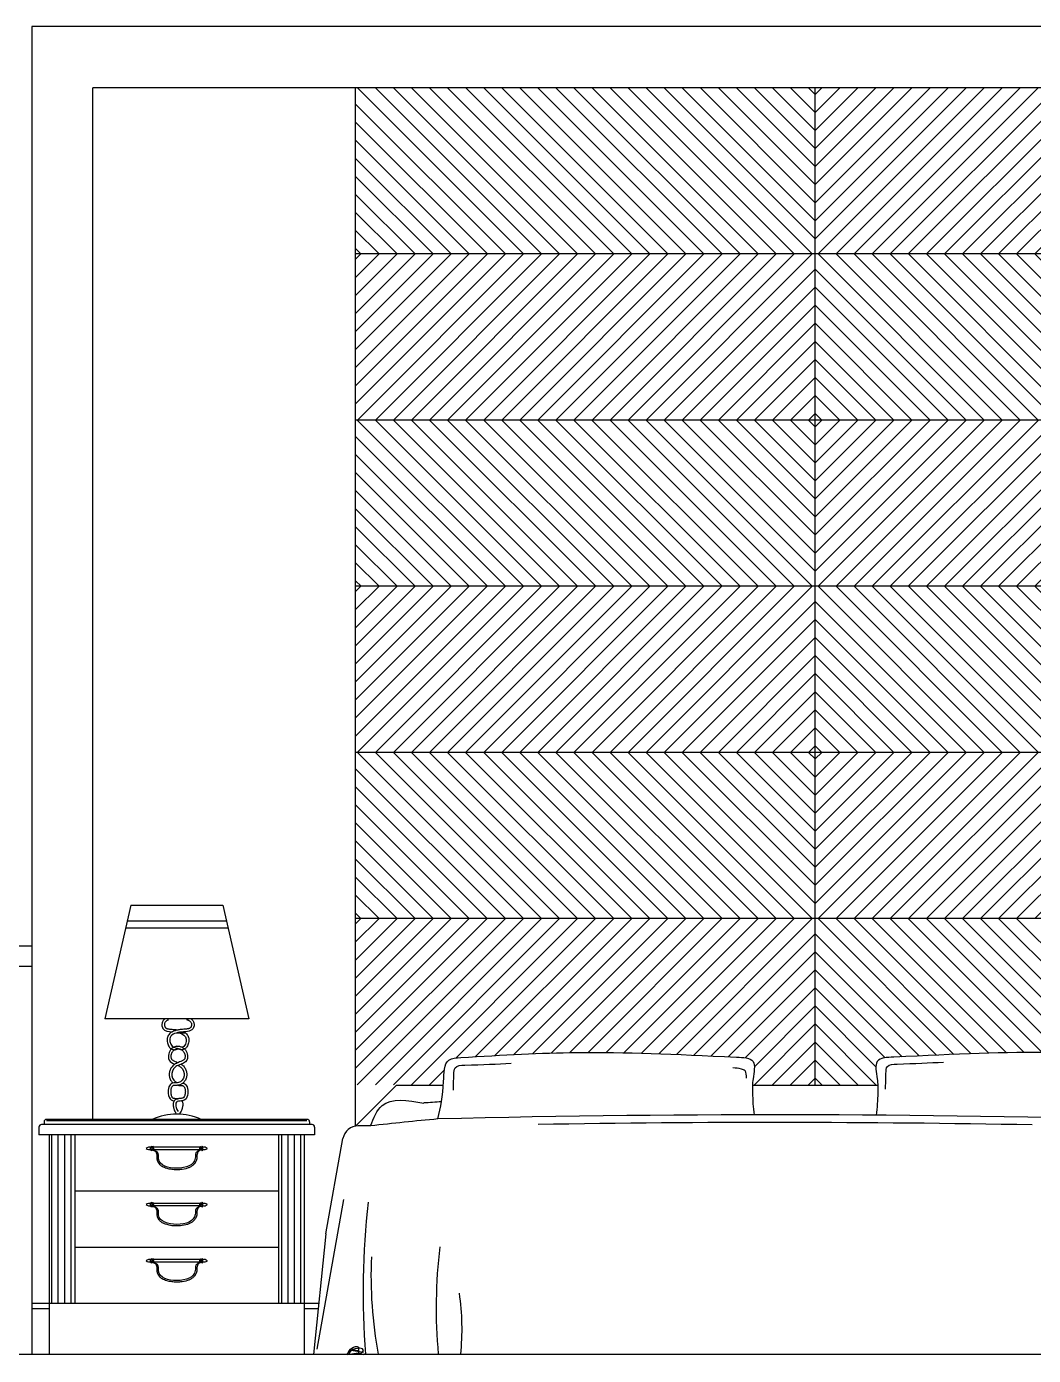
# Model space of a CAD drawing. Header units: inches. Extents: x 8.9 to 51.4, y 11.8 to 36.6.
# Drawn here: x 39.63 to 41.602, y 17.063 to 19.665 of the extents above; entities that cross this region are included whole.
import ezdxf

# ---------------------------------------------------------------- set-up
doc = ezdxf.new("R2010")
doc.units = ezdxf.units.IN
doc.header["$MEASUREMENT"] = 0
for name, color, linetype in [('02', 2, 'Continuous'), ('1', 1, 'Continuous'), ('4', 4, 'Continuous'), ('8', 8, 'Continuous')]:
    doc.layers.add(name, color=color, linetype=linetype)

msp = doc.modelspace()

# ---------------------------------------------------------------- hatches: boundary and pattern name
at = {"layer": '1'}
h = msp.add_hatch(dxfattribs=at)
h.set_pattern_fill('ANSI31', color=256, scale=0.2, style=0)
h.set_pattern_definition([(135, (90.746262, 69.20368), (0.0176776695, 0.0176776695), [])])
h.paths.add_polyline_path([(40.275, 19.5453), (41.175, 19.5453), (41.175, 19.22), (40.275, 19.22)])
h = msp.add_hatch(dxfattribs=at)
h.set_pattern_fill('ANSI31', color=256, scale=0.2, style=0)
h.set_pattern_definition([(45, (-8.396295, 69.20368), (-0.0176776695, 0.0176776695), [])])
h.paths.add_polyline_path([(41.175, 19.5453), (41.175, 19.22), (42.075, 19.22), (42.075, 19.5453)])
h = msp.add_hatch(dxfattribs=at)
h.set_pattern_fill('ANSI31', color=256, scale=0.2, style=0)
h.set_pattern_definition([(225, (90.746262, -30.763686), (0.0176776695, -0.0176776695), [])])
h.paths.add_polyline_path([(40.275, 18.8947), (41.175, 18.8947), (41.175, 19.22), (40.275, 19.22)])
h = msp.add_hatch(dxfattribs=at)
h.set_pattern_fill('ANSI31', color=256, scale=0.2, style=0)
h.set_pattern_definition([(315, (-8.396295, -30.763686), (-0.0176776695, -0.0176776695), [])])
h.paths.add_polyline_path([(41.175, 18.8947), (41.175, 19.22), (42.075, 19.22), (42.075, 18.8947)])
h = msp.add_hatch(dxfattribs=at)
h.set_pattern_fill('ANSI31', color=256, scale=0.2, style=0)
h.set_pattern_definition([(135, (90.746262, 68.553013), (0.0176776695, 0.0176776695), [])])
h.paths.add_polyline_path([(40.275, 18.8947), (41.175, 18.8947), (41.175, 18.5693), (40.275, 18.5693)])
h = msp.add_hatch(dxfattribs=at)
h.set_pattern_fill('ANSI31', color=256, scale=0.2, style=0)
h.set_pattern_definition([(45, (-8.396295, 68.553013), (-0.0176776695, 0.0176776695), [])])
h.paths.add_polyline_path([(41.175, 18.8947), (41.175, 18.5693), (42.075, 18.5693), (42.075, 18.8947)])
h = msp.add_hatch(dxfattribs=at)
h.set_pattern_fill('ANSI31', color=256, scale=0.2, style=0)
h.set_pattern_definition([(225, (90.746262, -31.414352), (0.0176776695, -0.0176776695), [])])
h.paths.add_polyline_path([(40.275, 18.244), (41.175, 18.244), (41.175, 18.5693), (40.275, 18.5693)])
h = msp.add_hatch(dxfattribs=at)
h.set_pattern_fill('ANSI31', color=256, scale=0.2, style=0)
h.set_pattern_definition([(315, (-8.396295, -31.414352), (-0.0176776695, -0.0176776695), [])])
h.paths.add_polyline_path([(41.175, 18.244), (41.175, 18.5693), (42.075, 18.5693), (42.075, 18.244)])
h = msp.add_hatch(dxfattribs=at)
h.set_pattern_fill('ANSI31', color=256, scale=0.2, style=0)
h.set_pattern_definition([(135, (90.746262, 67.902346), (0.0176776695, 0.0176776695), [])])
h.paths.add_polyline_path([(40.275, 18.244), (41.175, 18.244), (41.175, 17.9187), (40.275, 17.9187)])
h = msp.add_hatch(dxfattribs=at)
h.set_pattern_fill('ANSI31', color=256, scale=0.2, style=0)
h.set_pattern_definition([(45, (-8.396295, 67.902346), (-0.0176776695, 0.0176776695), [])])
h.paths.add_polyline_path([(41.175, 18.244), (41.175, 17.9187), (42.075, 17.9187), (42.075, 18.244)])
at = {"layer": '8'}
h = msp.add_hatch(dxfattribs=at)
h.set_pattern_fill('ANSI31', color=256, scale=0.1, angle=45, style=0)
h.set_pattern_definition([(90, (73.280115, 7.30842), (0.0125, 3e-18), [])])
h.paths.add_polyline_path([(39.7247, 17.1653), (39.6747, 17.1653), (39.6747, 17.4953), (39.7247, 17.4953)])
h.paths.add_polyline_path([(40.1747, 17.1653), (40.1247, 17.1653), (40.1247, 17.4953), (40.1747, 17.4953)])

# ---------------------------------------------------------------- linework, layer by layer
at = {"layer": '02'}
for p, q in [((39.8346, 17.9447), (39.7838, 17.7222)), ((39.8346, 17.9447), (40.0147, 17.9447)), ((40.0147, 17.9447), (40.0656, 17.7222)), ((39.8276, 17.914), (40.0217, 17.914)), ((39.8245, 17.9004), (40.0249, 17.9004)), ((40.0656, 17.7222), (39.7838, 17.7222)), ((39.9108, 17.6947), (39.9126, 17.6947)), ((39.924, 17.6947), (39.9407, 17.6947)), ((40.1797, 17.5223), (39.6697, 17.5223)), ((39.9703, 17.4658), (39.8791, 17.4658)), ((39.9702, 17.4708), (39.8792, 17.4708)), ((39.9702, 17.3608), (39.8792, 17.3608)), ((40.2513, 17.3687), (40.1991, 17.0757)), ((39.9703, 17.3558), (39.8791, 17.3558)), ((39.9703, 17.2458), (39.8791, 17.2458)), ((39.9702, 17.2508), (39.8792, 17.2508)), ((39.6405, 17.1553), (39.6747, 17.1553)), ((40.1747, 17.1553), (40.2027, 17.1553)), ((40.2902, 17.0692), (40.2624, 17.0738)), ((40.2587, 17.0653), (40.2807, 17.068))]:
    msp.add_line(p, q, dxfattribs=at)
for centre, radius, start, end in [((39.9247, 17.4189), 0.1167, 65.7073, 114.2927), ((41.0946, -9.5877), 27.107, 88.93164, 90.97735), ((39.871, 17.4613), 0.00955, 69.0492, 130.2371), ((39.871, 17.4758), 0.00955, 229.7629, 290.9508), ((39.9784, 17.4613), 0.00955, 49.7629, 110.9508), ((39.9784, 17.4758), 0.00955, 249.0492, 310.2371), ((39.871, 17.3513), 0.00955, 69.0492, 130.2371), ((39.871, 17.3658), 0.00955, 229.7629, 290.9508), ((39.9784, 17.3513), 0.00955, 49.7629, 110.9508), ((39.9784, 17.3658), 0.00955, 249.0492, 310.2371), ((41.8257, 17.1862), 1.5362, 173.3744, 184.5115), ((41.1634, 17.221), 0.8584, 177.6341, 190.448), ((41.4436, 17.1563), 1.0109, 173.2046, 185.1631), ((39.871, 17.2413), 0.00955, 69.0492, 130.2371), ((39.871, 17.2558), 0.00955, 229.7629, 290.9508), ((39.9784, 17.2413), 0.00955, 49.7629, 110.9508), ((39.9784, 17.2558), 0.00955, 249.0492, 310.2371), ((40.0045, 17.1152), 0.4789, 354.0229, 8.3723)]:
    msp.add_arc(centre, radius, start, end, dxfattribs=at)
for centre in [(39.8747, 17.4685), (39.8747, 17.3585), (39.8747, 17.2485)]:
    msp.add_ellipse(centre, major_axis=(0, 0.0047), ratio=0.287353, dxfattribs=at)
for centre, major_axis, ratio, start_param, end_param in [((39.8767, 17.4684), (-0.00001, 0.00346), 0.499816, 2.572703, 6.805763), ((39.8778, 17.4684), (0, 0.00386), 0.448757, 2.645237, 6.768924), ((39.8767, 17.3584), (-0.00001, 0.00346), 0.499816, 2.572703, 6.805763), ((39.8778, 17.3584), (0, 0.00386), 0.448757, 2.645237, 6.768924), ((39.8778, 17.2484), (0, 0.00386), 0.448757, 2.645237, 6.768924), ((39.8767, 17.2484), (-0.00001, 0.00346), 0.499816, 2.572703, 6.805763)]:
    msp.add_ellipse(centre, major_axis=major_axis, ratio=ratio, start_param=start_param, end_param=end_param, dxfattribs=at)
at = {"layer": '02', "extrusion": (0, 0, -1)}
for centre, major_axis, ratio, start_param, end_param in [((39.9715, 17.4684), (0, 0.00386), 0.448757, 2.645237, 6.768924), ((39.9727, 17.4684), (0.00001, 0.00346), 0.499816, 2.572703, 6.805763), ((39.9715, 17.3584), (0, 0.00386), 0.448757, 2.645237, 6.768924), ((39.9727, 17.3584), (0.00001, 0.00346), 0.499816, 2.572703, 6.805763), ((39.9715, 17.2484), (0, 0.00386), 0.448757, 2.645237, 6.768924), ((39.9727, 17.2484), (0.00001, 0.00346), 0.499816, 2.572703, 6.805763)]:
    msp.add_ellipse(centre, major_axis=major_axis, ratio=ratio, start_param=start_param, end_param=end_param, dxfattribs=at)
for centre in [(39.9746, 17.4685), (39.9746, 17.3585), (39.9746, 17.2485)]:
    msp.add_ellipse(centre, major_axis=(0, 0.0047), ratio=0.287353, dxfattribs=at)
at = {"layer": '02'}
for points, knots in [([(39.9014, 17.7222), (39.8987, 17.7202), (39.8941, 17.7143), (39.8973, 17.6982), (39.9081, 17.6973), (39.9158, 17.6968)], [120.742501, 120.742501, 120.742501, 120.742501, 130.241288, 141.563358, 161.821253, 161.821253, 161.821253, 161.821253]), ([(39.9438, 17.7208), (39.9438, 17.7208), (39.9439, 17.7208), (39.9446, 17.7206), (39.9452, 17.7204), (39.9461, 17.7201), (39.9464, 17.72), (39.947, 17.7198), (39.9473, 17.7197), (39.9482, 17.7192), (39.9488, 17.7189), (39.9502, 17.7179), (39.9509, 17.7173), (39.9522, 17.7159), (39.9527, 17.7151), (39.9532, 17.7141), (39.9533, 17.7138), (39.9535, 17.7132), (39.9535, 17.713), (39.9536, 17.7125), (39.9536, 17.7122), (39.9537, 17.7114), (39.9537, 17.7108), (39.9536, 17.7096), (39.9535, 17.709), (39.9532, 17.7079), (39.953, 17.7074), (39.9527, 17.7066), (39.9525, 17.7064), (39.9522, 17.7059), (39.9521, 17.7056), (39.9517, 17.7052), (39.9516, 17.7051), (39.951, 17.7046), (39.9507, 17.7043), (39.9498, 17.7038), (39.9492, 17.7035), (39.948, 17.7031), (39.9473, 17.7029), (39.9458, 17.7026), (39.9449, 17.7024), (39.9425, 17.7021), (39.9407, 17.702), (39.9369, 17.7017), (39.9349, 17.7015), (39.9317, 17.7012), (39.9306, 17.7011), (39.9273, 17.7006), (39.9251, 17.7002), (39.9207, 17.6989), (39.9185, 17.6982), (39.9151, 17.6964), (39.9138, 17.6956), (39.9113, 17.6936), (39.9101, 17.6924), (39.9083, 17.69), (39.9076, 17.6888), (39.9067, 17.6865), (39.9064, 17.6855), (39.906, 17.6837), (39.906, 17.683), (39.9058, 17.6816), (39.9058, 17.6809), (39.9059, 17.6787), (39.9061, 17.6771), (39.9068, 17.6741), (39.9072, 17.6725), (39.9084, 17.6699), (39.909, 17.6687), (39.9103, 17.6667), (39.911, 17.6659), (39.9124, 17.6645), (39.9132, 17.6639), (39.9148, 17.6628), (39.9157, 17.6624), (39.9172, 17.662), (39.9176, 17.6619), (39.9184, 17.6618), (39.9187, 17.6618), (39.9192, 17.6618), (39.9195, 17.6618), (39.9203, 17.6618), (39.9208, 17.6618), (39.9221, 17.6621), (39.9229, 17.6623), (39.9242, 17.6627), (39.9248, 17.6629), (39.9259, 17.6632), (39.9264, 17.6634), (39.9268, 17.6635), (39.9269, 17.6635), (39.9272, 17.6636), (39.9274, 17.6636), (39.9278, 17.6636), (39.928, 17.6636), (39.9286, 17.6636), (39.929, 17.6636), (39.9302, 17.6634), (39.931, 17.6632), (39.9325, 17.6625), (39.9333, 17.6621), (39.9349, 17.661), (39.9356, 17.6604), (39.9369, 17.6591), (39.9375, 17.6585), (39.9388, 17.6567), (39.9395, 17.6555), (39.9402, 17.6535), (39.9404, 17.6528), (39.9408, 17.6514), (39.9409, 17.6506), (39.941, 17.6489), (39.941, 17.6479), (39.9409, 17.6462), (39.9407, 17.6454), (39.9404, 17.6445), (39.9403, 17.6443), (39.9401, 17.6439), (39.94, 17.6438), (39.9399, 17.6436), (39.9398, 17.6434), (39.9395, 17.643), (39.9393, 17.6428), (39.9385, 17.6421), (39.938, 17.6417), (39.9367, 17.6408), (39.9359, 17.6404), (39.9342, 17.6395), (39.9333, 17.6391), (39.931, 17.6381), (39.9296, 17.6376), (39.9268, 17.6364), (39.9254, 17.6358), (39.9225, 17.6344), (39.921, 17.6336), (39.9191, 17.6321), (39.9186, 17.6317), (39.9176, 17.6309), (39.9171, 17.6304), (39.9157, 17.629), (39.9149, 17.6279), (39.9129, 17.625), (39.9118, 17.6229), (39.9103, 17.6186), (39.9099, 17.6163), (39.9098, 17.6128), (39.9098, 17.6116), (39.9101, 17.6097), (39.9102, 17.6091), (39.9105, 17.6077), (39.9107, 17.607), (39.9114, 17.605), (39.9119, 17.6037), (39.9135, 17.6008), (39.9147, 17.5993), (39.9164, 17.5974), (39.9169, 17.597), (39.9173, 17.5966)], [106.203848, 106.203848, 106.203848, 106.203848, 106.309256, 106.309256, 108.837155, 108.837155, 110.114808, 110.114808, 111.39246, 111.39246, 113.947764, 113.947764, 117.924196, 117.924196, 121.900628, 121.900628, 123.560073, 123.560073, 124.805541, 124.805541, 126.051008, 126.051008, 128.541944, 128.541944, 131.032879, 131.032879, 133.545529, 133.545529, 135.024013, 135.024013, 136.681273, 136.681273, 138.338533, 138.338533, 141.222082, 141.222082, 144.105631, 144.105631, 146.989181, 146.989181, 149.87273, 149.87273, 154.962378, 154.962378, 160.052026, 160.052026, 162.656157, 162.656157, 167.864421, 167.864421, 173.072684, 173.072684, 176.663539, 176.663539, 180.254394, 180.254394, 183.17065, 183.17065, 185.370032, 185.370032, 186.75678, 186.75678, 188.143528, 188.143528, 191.28169, 191.28169, 194.419851, 194.419851, 197.058611, 197.058611, 199.221261, 199.221261, 200.991937, 200.991937, 202.762613, 202.762613, 203.540829, 203.540829, 204.003289, 204.003289, 204.46575, 204.46575, 205.390671, 205.390671, 207.119714, 207.119714, 208.848757, 208.848757, 210.5778, 210.5778, 211.090501, 211.090501, 212.115902, 212.115902, 213.141304, 213.141304, 215.192108, 215.192108, 218.693253, 218.693253, 222.194399, 222.194399, 225.695545, 225.695545, 229.19669, 229.19669, 234.560184, 234.560184, 237.335007, 237.335007, 240.109831, 240.109831, 243.733724, 243.733724, 247.357617, 247.357617, 248.719926, 248.719926, 249.671664, 249.671664, 250.623402, 250.623402, 252.526878, 252.526878, 255.664742, 255.664742, 258.802606, 258.802606, 261.94047, 261.94047, 266.130687, 266.130687, 270.320903, 270.320903, 274.511119, 274.511119, 276.064104, 276.064104, 277.617089, 277.617089, 280.723059, 280.723059, 285.922804, 285.922804, 291.122548, 291.122548, 293.669866, 293.669866, 295.183731, 295.183731, 296.697597, 296.697597, 299.725328, 299.725328, 303.929283, 303.929283, 305.254655, 305.254655, 305.254655, 305.254655]), ([(39.9528, 17.7222), (39.9554, 17.7202), (39.96, 17.7143), (39.9563, 17.6954), (39.9314, 17.6988), (39.9053, 17.6884), (39.9153, 17.6633), (39.9285, 17.6706), (39.94, 17.665), (39.9464, 17.654), (39.9463, 17.6378), (39.9315, 17.6334), (39.9182, 17.6267), (39.9112, 17.6106), (39.9208, 17.5985), (39.9268, 17.5973), (39.9271, 17.5972)], [114.621033, 114.621033, 114.621033, 114.621033, 124.12004, 135.44211, 162.810921, 185.967208, 203.984139, 211.098678, 225.556746, 236.765717, 249.050556, 267.657282, 275.909022, 294.238731, 311.372704, 312.363402, 312.363402, 312.363402, 312.363402]), ([(39.9078, 17.7201), (39.9077, 17.72), (39.9075, 17.72), (39.9071, 17.7198), (39.9068, 17.7197), (39.9059, 17.7192), (39.9054, 17.7189), (39.904, 17.7179), (39.9032, 17.7173), (39.902, 17.7159), (39.9015, 17.7151), (39.901, 17.7141), (39.9009, 17.7138), (39.9007, 17.7132), (39.9006, 17.713), (39.9005, 17.7125), (39.9005, 17.7122), (39.9004, 17.7114), (39.9004, 17.7108), (39.9005, 17.7096), (39.9007, 17.709), (39.901, 17.7079), (39.9011, 17.7074), (39.9015, 17.7066), (39.9016, 17.7064), (39.9019, 17.7059), (39.9021, 17.7056), (39.9024, 17.7052), (39.9026, 17.7051), (39.9031, 17.7046), (39.9035, 17.7043), (39.9044, 17.7038), (39.9049, 17.7035), (39.9062, 17.7031), (39.9068, 17.7029), (39.9084, 17.7026), (39.9092, 17.7024), (39.9117, 17.7021), (39.9135, 17.702), (39.9173, 17.7017), (39.9193, 17.7015), (39.9224, 17.7012), (39.9235, 17.7011), (39.9255, 17.7008), (39.9263, 17.7007), (39.9271, 17.7005)], [109.595734, 109.595734, 109.595734, 109.595734, 110.114808, 110.114808, 111.39246, 111.39246, 113.947765, 113.947765, 117.924196, 117.924196, 121.900628, 121.900628, 123.560075, 123.560075, 124.805542, 124.805542, 126.05101, 126.05101, 128.541946, 128.541946, 131.032881, 131.032881, 133.545527, 133.545527, 135.024012, 135.024012, 136.681272, 136.681272, 138.338532, 138.338532, 141.222081, 141.222081, 144.10563, 144.10563, 146.989179, 146.989179, 149.872728, 149.872728, 154.962376, 154.962376, 160.052023, 160.052023, 162.656156, 162.656156, 164.564552, 164.564552, 164.564552, 164.564552]), ([(39.9301, 17.6947), (39.9368, 17.6928), (39.9478, 17.6856), (39.9389, 17.6633), (39.9257, 17.6706), (39.9142, 17.665), (39.9077, 17.654), (39.9079, 17.6395), (39.9164, 17.6355), (39.9211, 17.6336)], [174.175905, 174.175905, 174.175905, 174.175905, 192.088456, 210.105387, 217.219926, 231.677994, 242.886965, 255.171804, 269.338797, 269.338797, 269.338797, 269.338797]), ([(39.9408, 17.6953), (39.9411, 17.695), (39.9414, 17.6948), (39.9429, 17.6936), (39.9441, 17.6924), (39.9458, 17.69), (39.9465, 17.6888), (39.9475, 17.6865), (39.9478, 17.6855), (39.9481, 17.6837), (39.9482, 17.683), (39.9483, 17.6816), (39.9483, 17.6809), (39.9483, 17.6787), (39.9481, 17.6771), (39.9474, 17.6741), (39.9469, 17.6725), (39.9458, 17.6699), (39.9452, 17.6687), (39.9438, 17.6667), (39.9432, 17.6659), (39.9417, 17.6645), (39.941, 17.6639), (39.9393, 17.6628), (39.9384, 17.6624), (39.937, 17.662), (39.9365, 17.6619), (39.9358, 17.6618), (39.9355, 17.6618), (39.9349, 17.6618), (39.9347, 17.6618), (39.9339, 17.6618), (39.9334, 17.6618), (39.932, 17.6621), (39.9313, 17.6623), (39.9299, 17.6627), (39.9293, 17.6629), (39.9283, 17.6632), (39.9278, 17.6634), (39.9273, 17.6635), (39.9272, 17.6635), (39.9269, 17.6636), (39.9267, 17.6636), (39.9264, 17.6636), (39.9262, 17.6636), (39.9256, 17.6636), (39.9251, 17.6636), (39.924, 17.6634), (39.9232, 17.6632), (39.9216, 17.6625), (39.9208, 17.6621), (39.9193, 17.661), (39.9185, 17.6604), (39.9172, 17.6591), (39.9166, 17.6585), (39.9153, 17.6567), (39.9147, 17.6555), (39.914, 17.6535), (39.9137, 17.6528), (39.9134, 17.6514), (39.9133, 17.6506), (39.9131, 17.6489), (39.9131, 17.6479), (39.9133, 17.6462), (39.9135, 17.6454), (39.9138, 17.6445), (39.9139, 17.6443), (39.9141, 17.6439), (39.9141, 17.6438), (39.9143, 17.6436), (39.9144, 17.6434), (39.9147, 17.643), (39.9149, 17.6428), (39.9156, 17.6421), (39.9162, 17.6417), (39.9175, 17.6408), (39.9182, 17.6404), (39.9199, 17.6395), (39.9209, 17.6391), (39.9231, 17.6381), (39.9245, 17.6376), (39.9263, 17.6369), (39.9267, 17.6367), (39.9271, 17.6365)], [175.822221, 175.822221, 175.822221, 175.822221, 176.66354, 176.66354, 180.254395, 180.254395, 183.17065, 183.17065, 185.37003, 185.37003, 186.756777, 186.756777, 188.143524, 188.143524, 191.281685, 191.281685, 194.419846, 194.419846, 197.058607, 197.058607, 199.221257, 199.221257, 200.991934, 200.991934, 202.762611, 202.762611, 203.540826, 203.540826, 204.003283, 204.003283, 204.46574, 204.46574, 205.390653, 205.390653, 207.119692, 207.119692, 208.84873, 208.84873, 210.577769, 210.577769, 211.090488, 211.090488, 212.115926, 212.115926, 213.141364, 213.141364, 215.192241, 215.192241, 218.693412, 218.693412, 222.194582, 222.194582, 225.695753, 225.695753, 229.196924, 229.196924, 234.560419, 234.560419, 237.335343, 237.335343, 240.110267, 240.110267, 243.734087, 243.734087, 247.357908, 247.357908, 248.720479, 248.720479, 249.672178, 249.672178, 250.623878, 250.623878, 252.527277, 252.527277, 255.665235, 255.665235, 258.803192, 258.803192, 261.94115, 261.94115, 266.13093, 266.13093, 267.262592, 267.262592, 267.262592, 267.262592]), ([(39.9271, 17.6311), (39.9291, 17.6301), (39.9362, 17.6261), (39.9429, 17.6106), (39.9304, 17.5947), (39.9159, 17.5986), (39.9075, 17.5882), (39.9074, 17.5763), (39.9108, 17.5633), (39.9174, 17.562), (39.9197, 17.5617)], [275.432758, 275.432758, 275.432758, 275.432758, 282.03027, 300.359979, 317.493952, 329.894392, 339.235888, 352.440217, 366.330787, 372.56457, 372.56457, 372.56457, 372.56457]), ([(39.933, 17.6336), (39.9335, 17.6332), (39.934, 17.6329), (39.9351, 17.6321), (39.9356, 17.6317), (39.9366, 17.6309), (39.9371, 17.6304), (39.9384, 17.629), (39.9393, 17.6279), (39.9413, 17.625), (39.9423, 17.6229), (39.9438, 17.6186), (39.9443, 17.6163), (39.9444, 17.6128), (39.9443, 17.6116), (39.9441, 17.6098), (39.944, 17.6091), (39.9437, 17.6077), (39.9435, 17.607), (39.9428, 17.605), (39.9422, 17.6037), (39.9406, 17.6008), (39.9395, 17.5993), (39.9368, 17.5965), (39.9353, 17.5952), (39.9329, 17.5939), (39.9323, 17.5936), (39.9309, 17.5931), (39.9302, 17.5928), (39.9291, 17.5925), (39.9287, 17.5924), (39.9281, 17.5923), (39.9277, 17.5922), (39.9267, 17.5921), (39.9261, 17.5921), (39.9244, 17.592), (39.9234, 17.592), (39.9216, 17.592), (39.9208, 17.592), (39.9194, 17.5919), (39.9188, 17.5918), (39.9182, 17.5917), (39.918, 17.5916), (39.9178, 17.5915), (39.9177, 17.5915), (39.9175, 17.5914), (39.9173, 17.5913), (39.917, 17.5911), (39.9168, 17.5909), (39.916, 17.5903), (39.9155, 17.5897), (39.9146, 17.5884), (39.9141, 17.5877), (39.9135, 17.5862), (39.9133, 17.5854), (39.9129, 17.5838), (39.9128, 17.583), (39.9127, 17.5812), (39.9127, 17.5803), (39.9128, 17.5788), (39.9129, 17.5782), (39.913, 17.577), (39.9131, 17.5764), (39.9133, 17.5751), (39.9134, 17.5745), (39.9137, 17.5729), (39.914, 17.5719), (39.9146, 17.5702), (39.9149, 17.5695), (39.9155, 17.5686), (39.9157, 17.5683), (39.916, 17.568), (39.9161, 17.5679), (39.9163, 17.5677), (39.9164, 17.5677), (39.9165, 17.5676), (39.9166, 17.5675), (39.9169, 17.5674), (39.9173, 17.5672), (39.918, 17.567), (39.9185, 17.5669), (39.9196, 17.5667), (39.9203, 17.5667), (39.9216, 17.5665), (39.9224, 17.5665), (39.9239, 17.5663), (39.9247, 17.5662), (39.9261, 17.566), (39.9266, 17.5659), (39.9271, 17.5658)], [273.018356, 273.018356, 273.018356, 273.018356, 274.510489, 274.510489, 276.063181, 276.063181, 277.615873, 277.615873, 280.721257, 280.721257, 285.921053, 285.921053, 291.120849, 291.120849, 293.667498, 293.667498, 295.181592, 295.181592, 296.695687, 296.695687, 299.723875, 299.723875, 303.927971, 303.927971, 308.132068, 308.132068, 309.640977, 309.640977, 311.237915, 311.237915, 311.987526, 311.987526, 312.737138, 312.737138, 314.236361, 314.236361, 316.851827, 316.851827, 319.467293, 319.467293, 322.082759, 322.082759, 323.287723, 323.287723, 324.154038, 324.154038, 325.020352, 325.020352, 326.752981, 326.752981, 330.113971, 330.113971, 333.474961, 333.474961, 336.835951, 336.835951, 340.19694, 340.19694, 343.55793, 343.55793, 345.364232, 345.364232, 347.337463, 347.337463, 349.310694, 349.310694, 352.608363, 352.608363, 355.906032, 355.906032, 358.103707, 358.103707, 359.463684, 359.463684, 360.29394, 360.29394, 361.124196, 361.124196, 363.114013, 363.114013, 365.103831, 365.103831, 367.093648, 367.093648, 369.083465, 369.083465, 371.073282, 371.073282, 372.234378, 372.234378, 372.234378, 372.234378]), ([(39.9271, 17.5922), (39.9276, 17.5921), (39.9282, 17.5921), (39.9298, 17.592), (39.9308, 17.592), (39.9326, 17.592), (39.9334, 17.592), (39.9348, 17.5919), (39.9353, 17.5918), (39.936, 17.5917), (39.9361, 17.5916), (39.9364, 17.5915), (39.9365, 17.5915), (39.9367, 17.5914), (39.9368, 17.5913), (39.9371, 17.5911), (39.9374, 17.591), (39.9381, 17.5903), (39.9386, 17.5898), (39.9396, 17.5885), (39.94, 17.5877), (39.9406, 17.5862), (39.9409, 17.5855), (39.9412, 17.5839), (39.9413, 17.5831), (39.9415, 17.5814), (39.9415, 17.5804), (39.9414, 17.5789), (39.9413, 17.5783), (39.9412, 17.5771), (39.9411, 17.5764), (39.9409, 17.5751), (39.9408, 17.5745), (39.9404, 17.5728), (39.9402, 17.5719), (39.9396, 17.5702), (39.9392, 17.5695), (39.9387, 17.5686), (39.9385, 17.5683), (39.9381, 17.568), (39.938, 17.5679), (39.9378, 17.5677), (39.9378, 17.5677), (39.9376, 17.5676), (39.9376, 17.5675), (39.9372, 17.5674), (39.9369, 17.5673), (39.9362, 17.567), (39.9357, 17.5669), (39.9346, 17.5667), (39.934, 17.5667), (39.9327, 17.5665), (39.9319, 17.5665), (39.9304, 17.5663), (39.9296, 17.5662), (39.9279, 17.566), (39.9271, 17.5659), (39.9253, 17.5654), (39.9244, 17.5651), (39.9229, 17.5644), (39.9223, 17.5641), (39.9213, 17.5634), (39.9209, 17.563), (39.9202, 17.5623), (39.9199, 17.562), (39.9194, 17.5612), (39.9191, 17.5608), (39.9185, 17.5597), (39.9183, 17.5589), (39.9179, 17.5575), (39.9177, 17.5568), (39.9176, 17.5553), (39.9176, 17.5547), (39.9176, 17.5526), (39.9178, 17.5513), (39.9182, 17.5493), (39.9183, 17.5486), (39.9187, 17.5472), (39.9189, 17.5466), (39.9193, 17.5453), (39.9195, 17.5447), (39.9202, 17.5428), (39.9208, 17.5416), (39.922, 17.5395), (39.9227, 17.5385), (39.9234, 17.5375)], [312.96731, 312.96731, 312.96731, 312.96731, 314.244048, 314.244048, 316.859404, 316.859404, 319.47476, 319.47476, 322.090115, 322.090115, 323.299435, 323.299435, 324.142567, 324.142567, 324.9857, 324.9857, 326.671964, 326.671964, 330.016991, 330.016991, 333.362018, 333.362018, 336.707046, 336.707046, 340.052073, 340.052073, 343.3971, 343.3971, 345.302768, 345.302768, 347.338494, 347.338494, 349.37422, 349.37422, 352.659805, 352.659805, 355.945391, 355.945391, 358.137644, 358.137644, 359.430974, 359.430974, 360.240761, 360.240761, 361.050549, 361.050549, 363.024365, 363.024365, 364.998182, 364.998182, 366.971998, 366.971998, 368.945815, 368.945815, 370.919631, 370.919631, 372.893448, 372.893448, 374.867264, 374.867264, 376.139596, 376.139596, 376.954778, 376.954778, 377.716982, 377.716982, 378.479186, 378.479186, 379.895926, 379.895926, 381.312665, 381.312665, 382.729404, 382.729404, 385.528548, 385.528548, 387.162428, 387.162428, 388.690273, 388.690273, 390.218117, 390.218117, 393.273806, 393.273806, 395.989199, 395.989199, 395.989199, 395.989199]), ([(39.9368, 17.5966), (39.9374, 17.5965), (39.9408, 17.5954), (39.9466, 17.5882), (39.9468, 17.5763), (39.9434, 17.5632), (39.9329, 17.5613), (39.9215, 17.5611), (39.9228, 17.549), (39.9255, 17.5431), (39.9271, 17.541)], [322.011843, 322.011843, 322.011843, 322.011843, 323.773144, 333.11464, 346.318969, 360.209539, 366.781568, 377.338024, 387.713462, 395.592473, 395.592473, 395.592473, 395.592473]), ([(39.9344, 17.5617), (39.9345, 17.5617), (39.9345, 17.5617), (39.9347, 17.5614), (39.9349, 17.561), (39.9355, 17.56), (39.9358, 17.5593), (39.9362, 17.5578), (39.9364, 17.5571), (39.9365, 17.5558), (39.9366, 17.5551), (39.9366, 17.5531), (39.9364, 17.5518), (39.936, 17.5496), (39.9358, 17.5487), (39.9354, 17.5472), (39.9353, 17.5467), (39.935, 17.5456), (39.9348, 17.5451), (39.9342, 17.5435), (39.9338, 17.5425), (39.9325, 17.5401), (39.9317, 17.5387), (39.9301, 17.5368), (39.9296, 17.5362), (39.929, 17.5356)], [377.650713, 377.650713, 377.650713, 377.650713, 377.671372, 377.671372, 378.287433, 378.287433, 379.6663, 379.6663, 381.045166, 381.045166, 382.424032, 382.424032, 385.138632, 385.138632, 387.289308, 387.289308, 388.563891, 388.563891, 389.838473, 389.838473, 392.387639, 392.387639, 396.076631, 396.076631, 397.979992, 397.979992, 397.979992, 397.979992]), ([(39.9706, 17.4651), (39.9703, 17.4649), (39.9699, 17.4647), (39.9687, 17.4642), (39.9684, 17.4635), (39.9672, 17.4625), (39.9672, 17.462), (39.9662, 17.4613), (39.9658, 17.4606), (39.9653, 17.4591), (39.9652, 17.4589), (39.9649, 17.4588), (39.9647, 17.458), (39.9646, 17.4575), (39.9645, 17.4572), (39.9643, 17.4561), (39.9642, 17.4553), (39.9641, 17.4534), (39.9641, 17.4524), (39.9641, 17.4507), (39.964, 17.4502), (39.9639, 17.4491), (39.9639, 17.4486), (39.9638, 17.4477), (39.9637, 17.4473), (39.9634, 17.4459), (39.9631, 17.4451), (39.9621, 17.4424), (39.9611, 17.4407), (39.9588, 17.4377), (39.9575, 17.4364), (39.9545, 17.434), (39.9528, 17.433), (39.9493, 17.4312), (39.9474, 17.4304), (39.9412, 17.4284), (39.9366, 17.4275), (39.9291, 17.4268), (39.9263, 17.4267), (39.9207, 17.4268), (39.9179, 17.4269), (39.9117, 17.4277), (39.9083, 17.4283), (39.9019, 17.4302), (39.8989, 17.4314), (39.8946, 17.4341), (39.893, 17.4353), (39.8902, 17.4381), (39.889, 17.4396), (39.8872, 17.4432), (39.8866, 17.4451), (39.8863, 17.4477), (39.8862, 17.4482), (39.8862, 17.4492), (39.8862, 17.4497), (39.8861, 17.4512), (39.8862, 17.4521), (39.8862, 17.4539), (39.8861, 17.4547), (39.8864, 17.4558), (39.8863, 17.4562), (39.8862, 17.4568), (39.8862, 17.457), (39.8861, 17.4572), (39.886, 17.4573), (39.8858, 17.4578), (39.8859, 17.4581), (39.8853, 17.4588), (39.8851, 17.4591), (39.8848, 17.4603), (39.8842, 17.4612), (39.8822, 17.4627), (39.8808, 17.4639), (39.8793, 17.4646), (39.8789, 17.4647), (39.8785, 17.4649)], [0, 0, 0, 0, 1.151224, 1.151224, 3.453671, 3.453671, 5.998117, 5.998117, 8.542563, 8.542563, 9.985548, 9.985548, 11.428532, 11.428532, 12.871517, 12.871517, 15.757436, 15.757436, 18.643355, 18.643355, 20.146326, 20.146326, 21.335255, 21.335255, 22.524183, 22.524183, 24.90204, 24.90204, 30.047196, 30.047196, 35.192351, 35.192351, 40.337506, 40.337506, 45.482662, 45.482662, 56.451045, 56.451045, 62.775339, 62.775339, 69.099632, 69.099632, 77.210466, 77.210466, 85.3213, 85.3213, 90.618261, 90.618261, 95.915222, 95.915222, 101.212183, 101.212183, 102.515526, 102.515526, 103.818868, 103.818868, 106.517278, 106.517278, 109.215688, 109.215688, 111.147732, 111.147732, 112.022625, 112.022625, 112.897518, 112.897518, 115.015374, 115.015374, 117.133229, 117.133229, 119.251085, 119.251085, 122.838921, 122.838921, 123.885454, 123.885454, 123.885454, 123.885454]), ([(39.9706, 17.3551), (39.9703, 17.3549), (39.9699, 17.3547), (39.9687, 17.3542), (39.9684, 17.3535), (39.9672, 17.3525), (39.9672, 17.352), (39.9662, 17.3513), (39.9658, 17.3506), (39.9653, 17.3491), (39.9652, 17.3489), (39.9649, 17.3488), (39.9647, 17.348), (39.9646, 17.3475), (39.9645, 17.3472), (39.9643, 17.3461), (39.9642, 17.3453), (39.9641, 17.3434), (39.9641, 17.3424), (39.9641, 17.3407), (39.964, 17.3402), (39.9639, 17.3391), (39.9639, 17.3386), (39.9638, 17.3377), (39.9637, 17.3373), (39.9634, 17.3359), (39.9631, 17.3351), (39.9621, 17.3324), (39.9611, 17.3307), (39.9588, 17.3277), (39.9575, 17.3264), (39.9545, 17.324), (39.9528, 17.323), (39.9493, 17.3212), (39.9474, 17.3204), (39.9412, 17.3184), (39.9366, 17.3175), (39.9291, 17.3168), (39.9263, 17.3167), (39.9207, 17.3168), (39.9179, 17.3169), (39.9117, 17.3177), (39.9083, 17.3183), (39.9019, 17.3202), (39.8989, 17.3214), (39.8946, 17.3241), (39.893, 17.3253), (39.8902, 17.3281), (39.889, 17.3296), (39.8872, 17.3332), (39.8866, 17.3351), (39.8863, 17.3377), (39.8862, 17.3382), (39.8862, 17.3392), (39.8862, 17.3397), (39.8861, 17.3412), (39.8862, 17.3421), (39.8862, 17.3439), (39.8861, 17.3447), (39.8864, 17.3458), (39.8863, 17.3462), (39.8862, 17.3468), (39.8862, 17.347), (39.8861, 17.3472), (39.886, 17.3473), (39.8858, 17.3478), (39.8859, 17.3481), (39.8853, 17.3488), (39.8851, 17.3491), (39.8848, 17.3503), (39.8842, 17.3512), (39.8822, 17.3527), (39.8808, 17.3539), (39.8793, 17.3546), (39.8789, 17.3547), (39.8785, 17.3549)], [0, 0, 0, 0, 1.151224, 1.151224, 3.453671, 3.453671, 5.998117, 5.998117, 8.542563, 8.542563, 9.985548, 9.985548, 11.428532, 11.428532, 12.871517, 12.871517, 15.757436, 15.757436, 18.643355, 18.643355, 20.146326, 20.146326, 21.335255, 21.335255, 22.524183, 22.524183, 24.90204, 24.90204, 30.047196, 30.047196, 35.192351, 35.192351, 40.337506, 40.337506, 45.482662, 45.482662, 56.451045, 56.451045, 62.775339, 62.775339, 69.099632, 69.099632, 77.210466, 77.210466, 85.3213, 85.3213, 90.618261, 90.618261, 95.915222, 95.915222, 101.212183, 101.212183, 102.515526, 102.515526, 103.818868, 103.818868, 106.517278, 106.517278, 109.215688, 109.215688, 111.147732, 111.147732, 112.022625, 112.022625, 112.897518, 112.897518, 115.015374, 115.015374, 117.133229, 117.133229, 119.251085, 119.251085, 122.838921, 122.838921, 123.885454, 123.885454, 123.885454, 123.885454]), ([(39.9706, 17.2451), (39.9703, 17.2449), (39.9699, 17.2447), (39.9687, 17.2442), (39.9684, 17.2435), (39.9672, 17.2425), (39.9672, 17.242), (39.9662, 17.2413), (39.9658, 17.2406), (39.9653, 17.2391), (39.9652, 17.2389), (39.9649, 17.2388), (39.9647, 17.238), (39.9646, 17.2375), (39.9645, 17.2372), (39.9643, 17.2361), (39.9642, 17.2353), (39.9641, 17.2334), (39.9641, 17.2324), (39.9641, 17.2307), (39.964, 17.2302), (39.9639, 17.2291), (39.9639, 17.2286), (39.9638, 17.2277), (39.9637, 17.2273), (39.9634, 17.2259), (39.9631, 17.2251), (39.9621, 17.2224), (39.9611, 17.2207), (39.9588, 17.2177), (39.9575, 17.2164), (39.9545, 17.214), (39.9528, 17.213), (39.9493, 17.2112), (39.9474, 17.2104), (39.9412, 17.2084), (39.9366, 17.2075), (39.9291, 17.2068), (39.9263, 17.2067), (39.9207, 17.2068), (39.9179, 17.2069), (39.9117, 17.2077), (39.9083, 17.2083), (39.9019, 17.2102), (39.8989, 17.2114), (39.8946, 17.2141), (39.893, 17.2153), (39.8902, 17.2181), (39.889, 17.2196), (39.8872, 17.2232), (39.8866, 17.2251), (39.8863, 17.2277), (39.8862, 17.2282), (39.8862, 17.2292), (39.8862, 17.2297), (39.8861, 17.2312), (39.8862, 17.2321), (39.8862, 17.2339), (39.8861, 17.2347), (39.8864, 17.2358), (39.8863, 17.2362), (39.8862, 17.2368), (39.8862, 17.237), (39.8861, 17.2372), (39.886, 17.2373), (39.8858, 17.2378), (39.8859, 17.2381), (39.8853, 17.2388), (39.8851, 17.2391), (39.8848, 17.2403), (39.8842, 17.2412), (39.8822, 17.2427), (39.8808, 17.2439), (39.8793, 17.2446), (39.8789, 17.2447), (39.8785, 17.2449)], [0, 0, 0, 0, 1.151224, 1.151224, 3.453671, 3.453671, 5.998117, 5.998117, 8.542563, 8.542563, 9.985548, 9.985548, 11.428532, 11.428532, 12.871517, 12.871517, 15.757436, 15.757436, 18.643355, 18.643355, 20.146326, 20.146326, 21.335255, 21.335255, 22.524183, 22.524183, 24.90204, 24.90204, 30.047196, 30.047196, 35.192351, 35.192351, 40.337506, 40.337506, 45.482662, 45.482662, 56.451045, 56.451045, 62.775339, 62.775339, 69.099632, 69.099632, 77.210466, 77.210466, 85.3213, 85.3213, 90.618261, 90.618261, 95.915222, 95.915222, 101.212183, 101.212183, 102.515526, 102.515526, 103.818868, 103.818868, 106.517278, 106.517278, 109.215688, 109.215688, 111.147732, 111.147732, 112.022625, 112.022625, 112.897518, 112.897518, 115.015374, 115.015374, 117.133229, 117.133229, 119.251085, 119.251085, 122.838921, 122.838921, 123.885454, 123.885454, 123.885454, 123.885454]), ([(40.2587, 17.0653), (40.262, 17.0723), (40.266, 17.0786), (40.2838, 17.0839), (40.2762, 17.06), (40.304, 17.0789), (40.2663, 17.0783), (40.2626, 17.067), (40.2621, 17.0653)], [0, 0, 0, 0, 10.630146, 23.783092, 33.783092, 57.320297, 83.62619, 88.745069, 88.745069, 88.745069, 88.745069]), ([(40.2587, 17.0653), (40.2601, 17.0678), (40.2643, 17.0751), (40.2731, 17.0741), (40.2791, 17.0731)], [0, 0, 0, 0, 7.909202, 23.879103, 23.879103, 23.879103, 23.879103])]:
    msp.add_open_spline(points, degree=3, knots=knots, dxfattribs=at)
for points in [[(40.4664, 17.5824), (40.4673, 17.6133), (40.4699, 17.6265), (40.4889, 17.6315), (40.5798, 17.6353)], [(41.0402, 17.6063), (41.0376, 17.6204), (41.0305, 17.6239), (41.014, 17.6262)], [(41.3128, 17.5847), (41.3137, 17.6155), (41.3164, 17.6288), (41.3353, 17.6338), (41.4263, 17.6376)], [(39.9706, 17.4655), (39.9623, 17.4596), (39.9609, 17.4493), (39.9249, 17.4297), (39.8892, 17.4482), (39.8884, 17.4583), (39.8787, 17.4652)], [(39.9706, 17.3555), (39.9623, 17.3496), (39.9609, 17.3393), (39.9249, 17.3197), (39.8892, 17.3382), (39.8884, 17.3483), (39.8787, 17.3552)], [(39.9706, 17.2455), (39.9623, 17.2396), (39.9609, 17.2293), (39.9249, 17.2097), (39.8892, 17.2282), (39.8884, 17.2383), (39.8787, 17.2452)]]:
    msp.add_spline(points, degree=3, dxfattribs=at)
msp.add_open_spline([(40.2901, 17.0653), (40.2918, 17.066), (40.2936, 17.0667), (40.2953, 17.0674)], degree=3, dxfattribs=at)
at = {"layer": '1'}
for p, q in [((42.6405, 19.6653), (39.6405, 19.6653)), ((39.6405, 19.6653), (39.6405, 17.0653)), ((42.5205, 19.5453), (39.7605, 19.5453)), ((39.7605, 17.5253), (39.7605, 19.5453)), ((40.275, 17.5124), (40.275, 19.5453)), ((41.175, 17.5924), (41.175, 19.5453)), ((42.075, 19.22), (40.275, 19.22)), ((42.075, 18.8947), (40.275, 18.8947)), ((42.075, 18.5693), (40.275, 18.5693)), ((42.075, 18.244), (40.275, 18.244)), ((42.075, 17.9187), (40.275, 17.9187)), ((40.3208, 17.9187), (40.275, 17.8729)), ((40.3561, 17.9187), (40.275, 17.8375)), ((40.3915, 17.9187), (40.275, 17.8022)), ((40.4268, 17.9187), (40.275, 17.7668)), ((40.4622, 17.9187), (40.275, 17.7314)), ((40.4976, 17.9187), (40.275, 17.6961)), ((40.5329, 17.9187), (40.275, 17.6607)), ((40.5683, 17.9187), (40.275, 17.6254)), ((40.2854, 17.9187), (40.275, 17.9082)), ((40.6036, 17.9187), (40.2783, 17.5933)), ((40.639, 17.9187), (40.3136, 17.5933)), ((40.6743, 17.9187), (40.349, 17.5933)), ((40.7097, 17.9187), (40.3844, 17.5933)), ((40.745, 17.9187), (40.4721, 17.6457)), ((40.7804, 17.9187), (40.51, 17.6483)), ((40.8158, 17.9187), (40.5476, 17.6505)), ((40.8511, 17.9187), (40.5849, 17.6524)), ((40.8865, 17.9187), (40.6219, 17.6541)), ((40.9218, 17.9187), (40.6585, 17.6554)), ((40.9572, 17.9187), (40.6947, 17.6562)), ((40.9925, 17.9187), (40.7304, 17.6566)), ((41.0279, 17.9187), (40.7657, 17.6564)), ((41.0632, 17.9187), (40.8005, 17.6559)), ((41.0986, 17.9187), (40.8349, 17.655)), ((41.134, 17.9187), (40.8691, 17.6538)), ((41.1693, 17.9187), (40.9032, 17.6525)), ((41.1807, 17.9187), (41.4468, 17.6525)), ((41.216, 17.9187), (41.4808, 17.6538)), ((41.2514, 17.9187), (41.5151, 17.655)), ((41.2867, 17.9187), (41.5495, 17.6559)), ((41.3221, 17.9187), (41.5843, 17.6564)), ((41.3574, 17.9187), (41.6195, 17.6566)), ((41.3928, 17.9187), (41.6552, 17.6562)), ((41.4281, 17.9187), (41.6914, 17.6554)), ((41.4635, 17.9187), (41.7281, 17.6541)), ((41.4989, 17.9187), (41.7651, 17.6524)), ((41.5342, 17.9187), (41.8024, 17.6505)), ((41.5696, 17.9187), (41.84, 17.6483)), ((41.175, 17.889), (40.9371, 17.6511)), ((41.175, 17.889), (41.4129, 17.6511)), ((38.4405, 17.8653), (39.6405, 17.8653)), ((41.175, 17.8536), (40.971, 17.6496)), ((41.175, 17.8536), (41.379, 17.6496)), ((38.4405, 17.8253), (39.6405, 17.8253)), ((41.175, 17.8183), (41.0048, 17.6481)), ((41.175, 17.8183), (41.3451, 17.6481)), ((41.175, 17.7829), (41.0381, 17.6461)), ((41.175, 17.7829), (41.3118, 17.6461)), ((41.175, 17.7476), (41.056, 17.6286)), ((41.175, 17.7476), (41.294, 17.6286)), ((41.175, 17.7122), (41.0561, 17.5933)), ((41.175, 17.7122), (41.2939, 17.5933)), ((41.175, 17.6768), (41.0915, 17.5933)), ((41.175, 17.6768), (41.2585, 17.5933)), ((40.4487, 17.6223), (40.4197, 17.5933)), ((41.175, 17.6415), (41.1268, 17.5933)), ((41.175, 17.6415), (41.2231, 17.5933)), ((40.355, 17.5924), (40.275, 17.5124)), ((40.355, 17.5924), (40.4469, 17.5924)), ((41.0523, 17.5924), (41.2977, 17.5924)), ((41.175, 17.6061), (41.1622, 17.5933)), ((41.175, 17.6061), (41.1878, 17.5933)), ((40.1897, 17.5153), (39.6597, 17.5153)), ((39.6647, 17.5203), (39.6647, 17.5153)), ((40.1797, 17.5253), (39.6697, 17.5253)), ((40.1847, 17.5203), (40.1847, 17.5153)), ((40.3041, 17.5127), (40.2797, 17.5127)), ((39.6547, 17.5103), (39.6547, 17.4953)), ((40.1947, 17.4953), (39.6547, 17.4953)), ((39.6747, 17.4953), (39.6747, 17.0653)), ((39.7247, 17.4953), (39.7247, 17.1653)), ((40.1247, 17.1653), (40.1247, 17.4953)), ((40.1747, 17.0653), (40.1747, 17.4953)), ((40.1947, 17.5103), (40.1947, 17.4953)), ((40.2166, 17.3015), (40.2502, 17.4881)), ((39.7247, 17.3853), (40.1247, 17.3853)), ((40.2166, 17.3015), (40.1927, 17.0653)), ((39.7247, 17.2753), (40.1247, 17.2753)), ((39.6405, 17.1653), (40.2028, 17.1653))]:
    msp.add_line(p, q, dxfattribs=at)
for centre, radius, start, end in [((41.1925, 6.7864), 10.7996, 93.97933, 94.16449), ((39.6597, 17.5103), 0.005, 90, 180), ((39.6697, 17.5203), 0.005, 90, 180), ((40.1797, 17.5203), 0.005, 0, 90), ((40.1897, 17.5103), 0.005, 0, 90), ((40.2797, 17.4827), 0.03, 90, 169.791), ((41.168, 9.7243), 7.8362, 95.35908, 96.32946), ((41.0946, -9.5877), 27.122, 88.2668, 91.39112)]:
    msp.add_arc(centre, radius, start, end, dxfattribs=at)
for points, knots in [([(40.4361, 17.5263), (40.4414, 17.5484), (40.4488, 17.5852), (40.4472, 17.6442), (40.5569, 17.6514), (40.7388, 17.6609), (40.9053, 17.6524), (41.0621, 17.6456), (41.0519, 17.6056), (41.0521, 17.5727), (41.0534, 17.5487), (41.0555, 17.5342)], [15.241432, 15.241432, 15.241432, 15.241432, 88.200057, 131.492666, 155.02987, 382.749545, 695.379118, 728.972272, 762.972272, 790.490448, 833.899399, 833.899399, 833.899399, 833.899399]), ([(41.9149, 17.5218), (41.9092, 17.5454), (41.9011, 17.5831), (41.9027, 17.6442), (41.7931, 17.6514), (41.6112, 17.6609), (41.4447, 17.6524), (41.2878, 17.6456), (41.298, 17.6056), (41.2978, 17.5725), (41.2965, 17.5482), (41.2944, 17.5335)], [10.392963, 10.392963, 10.392963, 10.392963, 88.200057, 131.492666, 155.02987, 382.749545, 695.379118, 728.972272, 762.972272, 790.490448, 834.606306, 834.606306, 834.606306, 834.606306])]:
    msp.add_open_spline(points, degree=3, knots=knots, dxfattribs=at)
msp.add_spline([(40.3041, 17.5127), (40.3268, 17.5524), (40.4083, 17.5574)], degree=3, dxfattribs=at)
at = {"layer": '4'}
msp.add_line((51.0811, 17.0653), (30.7549, 17.0653), dxfattribs=at)

doc.saveas('drawing.dxf')
